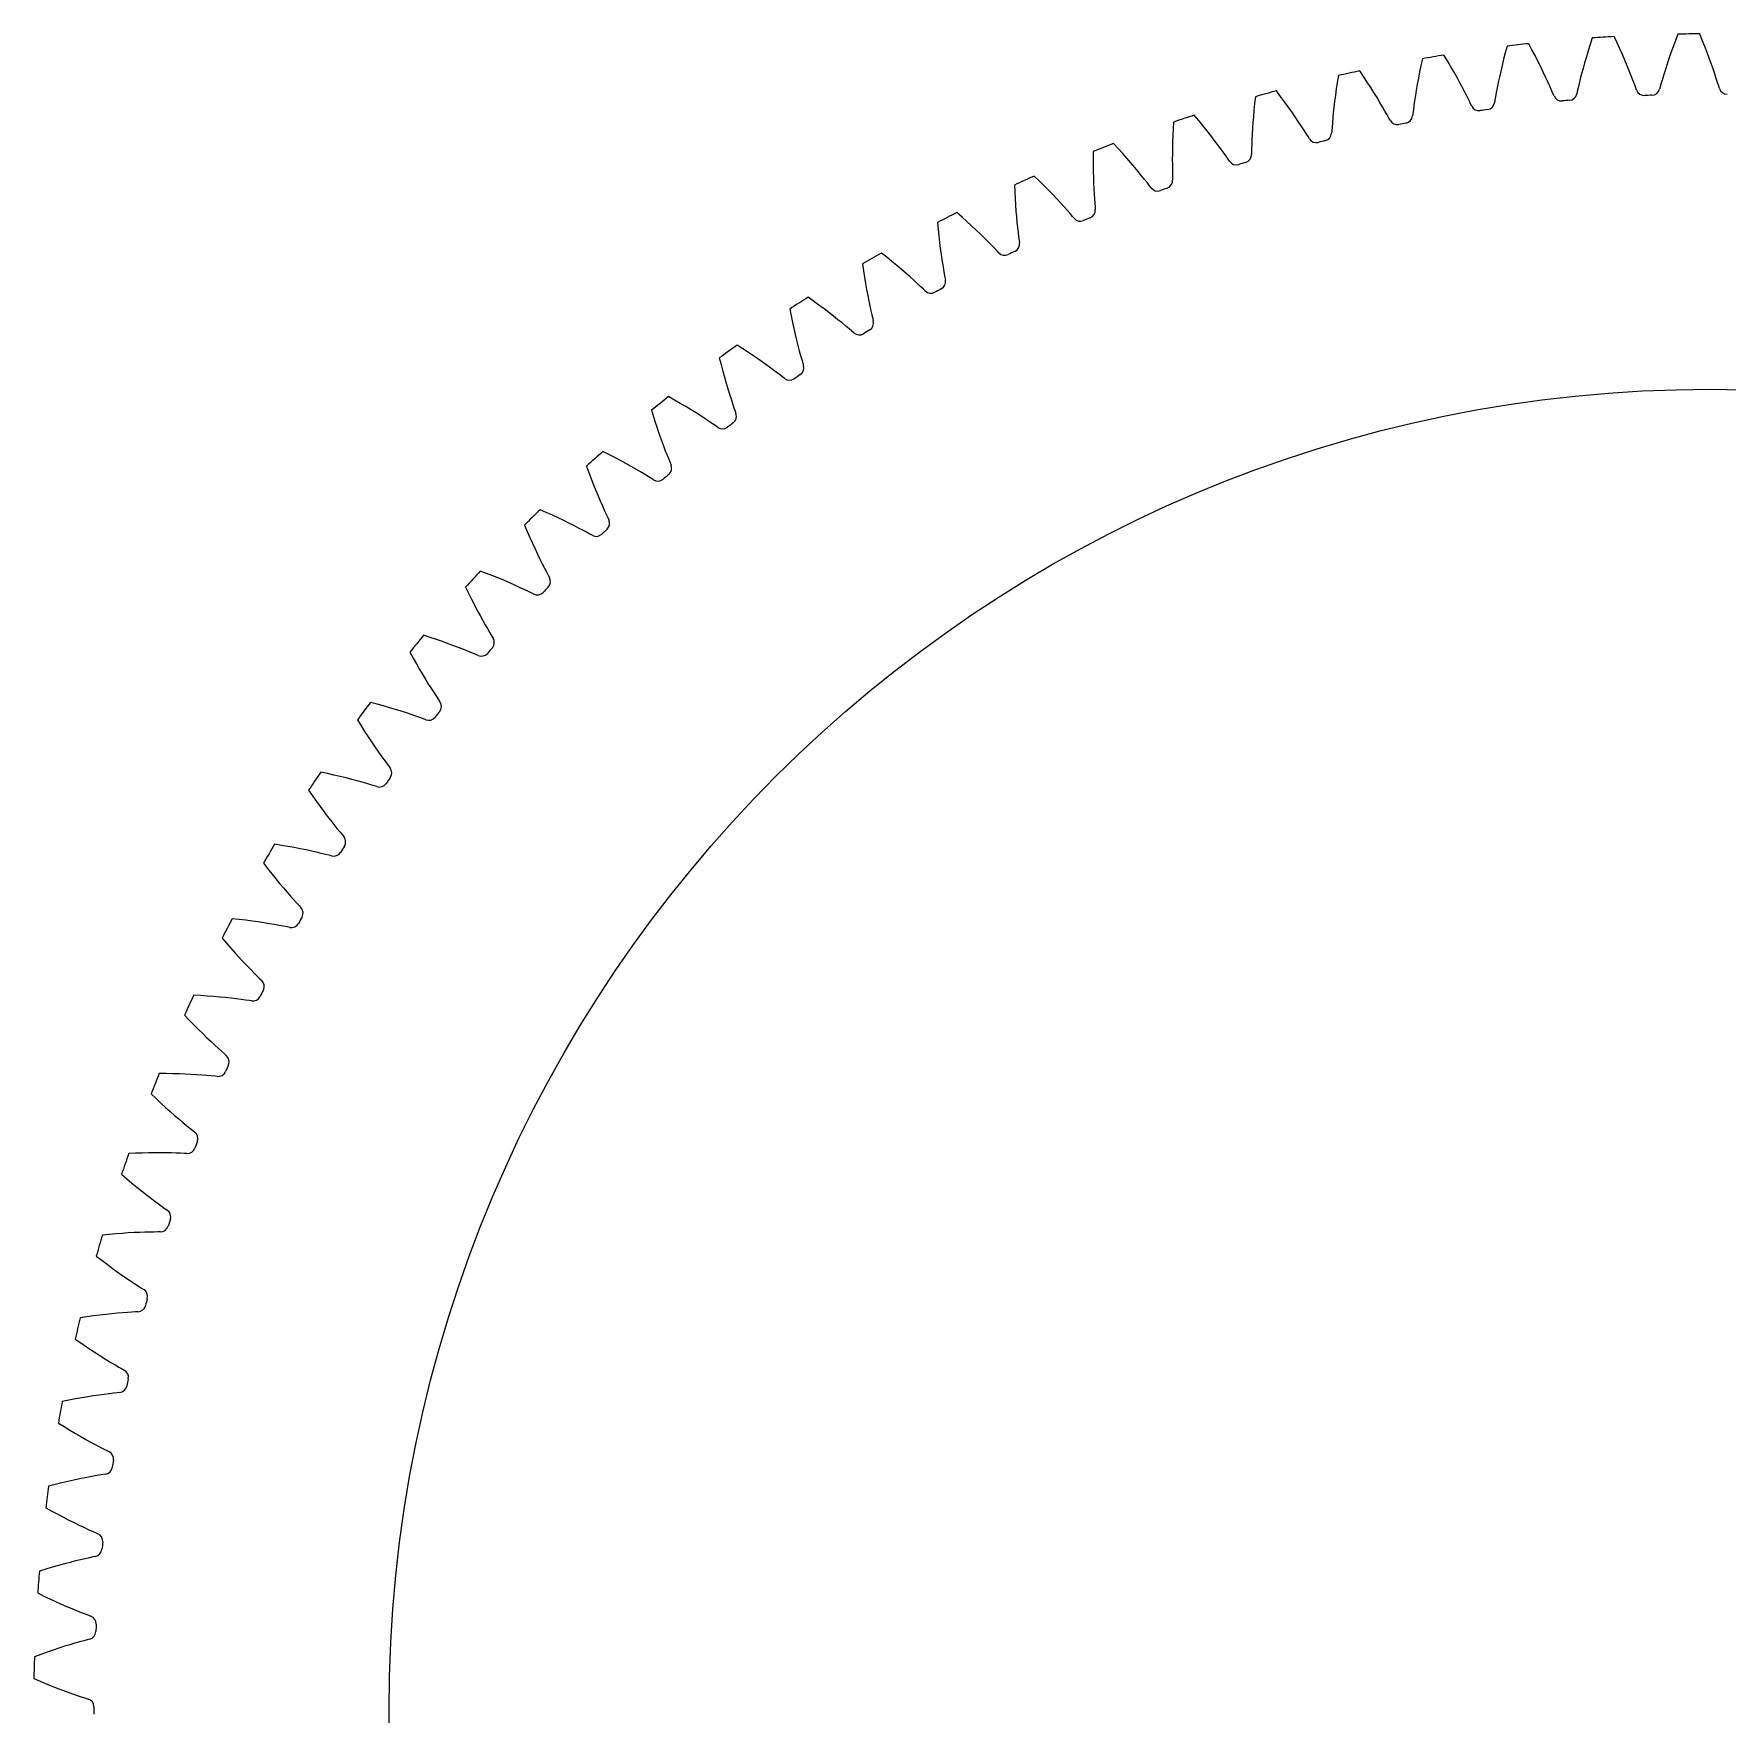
# Model space of a CAD drawing. Header units: millimetres. Extents: x -62 to 62, y -62 to 62.
# Drawn here: x -62.5 to 0.6, y -0.1 to 62.5 of the extents above; entities that cross this region are included whole.
import ezdxf

# ---------------------------------------------------------------- set-up
doc = ezdxf.new("R2010")
doc.units = ezdxf.units.MM

msp = doc.modelspace()

# ---------------------------------------------------------------- linework, layer by layer
at = {"layer": 'bore'}
msp.add_circle((0, 0), 49.25, dxfattribs=at)
at = {"layer": 'thin_ring_external'}
for p, q in [((-0.293713, 62.262134), (-0.3914, 62.498774)), ((-7.571642, 62.039667), (-7.638395, 61.792512)), ((-6.642171, 61.907521), (-6.763482, 62.132965)), ((-6.527265, 61.688308), (-6.642171, 61.907521)), ((-4.547358, 61.865775), (-4.616297, 61.637452)), ((-4.473269, 62.101928), (-4.547358, 61.865775)), ((-4.393983, 62.345352), (-4.473269, 62.101928)), ((-3.472471, 62.16592), (-3.582114, 62.397263)), ((-3.368909, 61.941125), (-3.472471, 62.16592)), ((-3.271453, 61.723442), (-3.368909, 61.941125)), ((-1.382523, 62.017265), (-1.46303, 61.792761)), ((-1.296472, 62.249328), (-1.382523, 62.017265)), ((-1.204861, 62.488385), (-1.296472, 62.249328)), ((-0.201764, 62.032345), (-0.293713, 62.262134)), ((-0.115549, 61.80997), (-0.201764, 62.032345)), ((-10.783593, 61.321886), (-10.833212, 61.079408)), ((-10.729548, 61.572127), (-10.783593, 61.321886)), ((-9.794541, 61.487613), (-9.927206, 61.706568)), ((-9.668592, 61.274553), (-9.794541, 61.487613)), ((-9.549443, 61.067945), (-9.668592, 61.274553)), ((-7.75752, 61.321339), (-7.810035, 61.09855)), ((-7.700329, 61.552884), (-7.75752, 61.321339)), ((-7.638395, 61.792512), (-7.700329, 61.552884)), ((-6.418821, 61.475885), (-6.527265, 61.688308)), ((-6.316924, 61.270922), (-6.418821, 61.475885)), ((-6.221704, 61.07424), (-6.316924, 61.270922)), ((-4.680119, 61.417635), (-4.738843, 61.207154)), ((-4.616297, 61.637452), (-4.680119, 61.417635)), ((-3.180154, 61.513544), (-3.271453, 61.723442)), ((-3.095101, 61.312256), (-3.180154, 61.513544)), ((-3.016441, 61.120629), (-3.095101, 61.312256)), ((-1.607388, 61.369281), (-1.671148, 61.172195)), ((-1.537993, 61.576489), (-1.607388, 61.369281)), ((-1.46303, 61.792761), (-1.537993, 61.576489)), ((-0.035087, 61.595683), (-0.115549, 61.80997)), ((0.039576, 61.390315), (-0.035087, 61.595683)), ((0.108349, 61.194922), (0.039576, 61.390315)), ((-13.900659, 60.691279), (-13.937831, 60.446583)), ((-13.859461, 60.943952), (-13.900659, 60.691279)), ((-12.921359, 60.907291), (-13.06503, 61.119187)), ((-12.784695, 60.70094), (-12.921359, 60.907291)), ((-12.655152, 60.500685), (-12.784695, 60.70094)), ((-10.919576, 60.620065), (-10.956527, 60.404693)), ((-10.878505, 60.845245), (-10.919576, 60.620065)), ((-10.833212, 61.079408), (-10.878505, 60.845245)), ((-9.437213, 60.868452), (-9.549443, 61.067945)), ((-9.332075, 60.676888), (-9.437213, 60.868452)), ((-9.234281, 60.494282), (-9.332075, 60.676888)), ((-7.901263, 60.682783), (-7.940029, 60.492278)), ((-7.857935, 60.885345), (-7.901263, 60.682783)), ((-7.810035, 61.09855), (-7.857935, 60.885345)), ((-6.133362, 60.886879), (-6.221704, 61.07424)), ((-6.052208, 60.710217), (-6.133362, 60.886879)), ((-5.978751, 60.546197), (-6.052208, 60.710217)), ((-4.884017, 60.644322), (-4.921451, 60.486792)), ((-4.8409, 60.818792), (-4.884017, 60.644322)), ((-4.792457, 61.007069), (-4.8409, 60.818792)), ((-4.738843, 61.207154), (-4.792457, 61.007069)), ((-2.944413, 60.940054), (-3.016441, 61.120629)), ((-2.879427, 60.772497), (-2.944413, 60.940054)), ((-2.822235, 60.621017), (-2.879427, 60.772497)), ((-2.774459, 60.491309), (-2.822235, 60.621017)), ((-1.826539, 60.659183), (-1.864246, 60.526198)), ((-1.781111, 60.814596), (-1.826539, 60.659183)), ((-1.729142, 60.986636), (-1.781111, 60.814596)), ((-1.671148, 61.172195), (-1.729142, 60.986636)), ((0.171063, 61.010904), (0.108349, 61.194922)), ((0.227409, 60.840248), (0.171063, 61.010904)), ((0.276791, 60.686045), (0.227409, 60.840248)), ((0.317882, 60.554067), (0.276791, 60.686045)), ((-16.953217, 60.156782), (-16.981459, 59.902335)), ((-16.014466, 60.168069), (-16.16877, 60.372352)), ((-15.867444, 59.968965), (-16.014466, 60.168069)), ((-15.727845, 59.775586), (-15.867444, 59.968965)), ((-14.000628, 59.98343), (-14.026534, 59.766452)), ((-13.971109, 60.210413), (-14.000628, 59.98343)), ((-13.937831, 60.446583), (-13.971109, 60.210413)), ((-12.532882, 60.307183), (-12.655152, 60.500685)), ((-12.4181, 60.121237), (-12.532882, 60.307183)), ((-12.31111, 59.943863), (-12.4181, 60.121237)), ((-11.018444, 60.007946), (-11.043542, 59.82999)), ((-10.989455, 60.200183), (-11.018444, 60.007946)), ((-10.956527, 60.404693), (-10.989455, 60.200183)), ((-9.144213, 60.321995), (-9.234281, 60.494282)), ((-9.062477, 60.16194), (-9.144213, 60.321995)), ((-8.990134, 60.017082), (-9.062477, 60.16194)), ((-8.929378, 59.892923), (-8.990134, 60.017082)), ((-8.02747, 60.020462), (-8.044723, 59.927229)), ((-8.003522, 60.156598), (-8.02747, 60.020462)), ((-7.974181, 60.315835), (-8.003522, 60.156598)), ((-7.940029, 60.492278), (-7.974181, 60.315835)), ((-5.913899, 60.397835), (-5.978751, 60.546197)), ((-5.859562, 60.270736), (-5.913899, 60.397835)), ((-5.82152, 60.183887), (-5.859562, 60.270736)), ((-4.952318, 60.352056), (-4.974309, 60.259826)), ((-4.921451, 60.486792), (-4.952318, 60.352056)), ((-2.740901, 60.402631), (-2.774459, 60.491309)), ((-1.864246, 60.526198), (-1.890918, 60.435211)), ((0.346869, 60.463791), (0.317882, 60.554067)), ((-19.065793, 59.271875), (-19.230327, 59.468013)), ((-17.027264, 59.418499), (-17.045155, 59.190304)), ((-17.006088, 59.65606), (-17.027264, 59.418499)), ((-16.981459, 59.902335), (-17.006088, 59.65606)), ((-15.595854, 59.588579), (-15.727845, 59.775586)), ((-15.471727, 59.408737), (-15.595854, 59.588579)), ((-15.35582, 59.237057), (-15.471727, 59.408737)), ((-14.068112, 59.367061), (-14.084091, 59.188055)), ((-14.048977, 59.560527), (-14.068112, 59.367061)), ((-14.026534, 59.766452), (-14.048977, 59.560527)), ((-12.212361, 59.7764), (-12.31111, 59.943863)), ((-12.12256, 59.620726), (-12.212361, 59.7764)), ((-12.042915, 59.479752), (-12.12256, 59.620726)), ((-11.975899, 59.358857), (-12.042915, 59.479752)), ((-11.929197, 59.276341), (-11.975899, 59.358857)), ((-11.081679, 59.532281), (-11.094149, 59.438289)), ((-11.064714, 59.669463), (-11.081679, 59.532281)), ((-11.043542, 59.82999), (-11.064714, 59.669463)), ((-8.886951, 59.80813), (-8.929378, 59.892923)), ((-20.029979, 58.709901), (-20.038996, 58.471569)), ((-20.017956, 58.957112), (-20.029979, 58.709901)), ((-20.002743, 59.21267), (-20.017956, 58.957112)), ((-18.908797, 59.080538), (-19.065793, 59.271875)), ((-18.759506, 58.894539), (-18.908797, 59.080538)), ((-18.618139, 58.714516), (-18.759506, 58.894539)), ((-18.484991, 58.541246), (-18.618139, 58.714516)), ((-17.071847, 58.765485), (-17.081078, 58.571294)), ((-17.059948, 58.972286), (-17.071847, 58.765485)), ((-17.045155, 59.190304), (-17.059948, 58.972286)), ((-15.248649, 59.074854), (-15.35582, 59.237057)), ((-15.151016, 58.923969), (-15.248649, 59.074854)), ((-15.064277, 58.787246), (-15.151016, 58.923969)), ((-14.991175, 58.66993), (-15.064277, 58.787246)), ((-14.106977, 58.888787), (-14.114632, 58.794281)), ((-14.097039, 59.026657), (-14.106977, 58.888787)), ((-14.084091, 59.188055), (-14.097039, 59.026657)), ((-23.000085, 58.114078), (-23.002229, 57.858077)), ((-22.06738, 58.221047), (-22.241714, 58.408528)), ((-21.900819, 58.037976), (-22.06738, 58.221047)), ((-20.045212, 58.242758), (-20.048854, 58.024269)), ((-20.038996, 58.471569), (-20.045212, 58.242758)), ((-18.360468, 58.375709), (-18.484991, 58.541246)), ((-18.245156, 58.219189), (-18.360468, 58.375709)), ((-18.139945, 58.073487), (-18.245156, 58.219189)), ((-18.046338, 57.94137), (-18.139945, 58.073487)), ((-17.095472, 58.09166), (-17.098291, 57.996886)), ((-17.092586, 58.229856), (-17.095472, 58.09166)), ((-17.087896, 58.391706), (-17.092586, 58.229856)), ((-17.081078, 58.571294), (-17.087896, 58.391706)), ((-14.940321, 58.589906), (-14.991175, 58.66993)), ((-23.002229, 57.858077), (-23.001613, 57.610575)), ((-23.001613, 57.610575), (-22.99845, 57.372093)), ((-21.742225, 57.859843), (-21.900819, 58.037976)), ((-21.59185, 57.687273), (-21.742225, 57.859843)), ((-21.450029, 57.521028), (-21.59185, 57.687273)), ((-21.317217, 57.362064), (-21.450029, 57.521028)), ((-20.048854, 58.024269), (-20.050178, 57.81713)), ((-20.050178, 57.81713), (-20.049482, 57.622721)), ((-20.049482, 57.622721), (-20.047121, 57.443019)), ((-20.047121, 57.443019), (-20.043541, 57.281141)), ((-17.967342, 57.827941), (-18.046338, 57.94137)), ((-17.912468, 57.750618), (-17.967342, 57.827941)), ((-25.937422, 56.863874), (-25.926492, 56.608097)), ((-25.011396, 57.018328), (-25.195075, 57.196663)), ((-24.835704, 56.844), (-25.011396, 57.018328)), ((-24.668221, 56.674197), (-24.835704, 56.844)), ((-22.99845, 57.372093), (-22.992974, 57.143264)), ((-22.992974, 57.143264), (-22.985455, 56.924874)), ((-22.985455, 56.924874), (-22.976201, 56.717937)), ((-21.194062, 57.211637), (-21.317217, 57.362064)), ((-21.08155, 57.071497), (-21.194062, 57.211637)), ((-20.981318, 56.944332), (-21.08155, 57.071497)), ((-20.896633, 56.835084), (-20.981318, 56.944332)), ((-20.837883, 56.760664), (-20.896633, 56.835084)), ((-20.043541, 57.281141), (-20.039366, 57.142978)), ((-20.039366, 57.142978), (-20.037342, 57.048183)), ((-25.926492, 56.608097), (-25.913239, 56.360949)), ((-25.913239, 56.360949), (-25.897903, 56.12294)), ((-24.509232, 56.50953), (-24.668221, 56.674197)), ((-24.359107, 56.350744), (-24.509232, 56.50953)), ((-24.218351, 56.198769), (-24.359107, 56.350744)), ((-24.087676, 56.054827), (-24.218351, 56.198769)), ((-22.976201, 56.717937), (-22.965579, 56.523817)), ((-22.965579, 56.523817), (-22.954045, 56.34447)), ((-22.954045, 56.34447), (-22.942204, 56.182986)), ((-22.942204, 56.182986), (-22.93098, 56.045216)), ((-27.89016, 55.666854), (-28.082705, 55.835577)), ((-27.705796, 55.501725), (-27.89016, 55.666854)), ((-25.897903, 56.12294), (-25.88075, 55.894689)), ((-25.88075, 55.894689), (-25.86209, 55.676967)), ((-25.86209, 55.676967), (-25.842281, 55.470773)), ((-23.968154, 55.920614), (-24.087676, 56.054827)), ((-23.861561, 55.798733), (-23.968154, 55.920614)), ((-23.771408, 55.693952), (-23.861561, 55.798733)), ((-23.708934, 55.622628), (-23.771408, 55.693952)), ((-22.93098, 56.045216), (-22.924119, 55.950649)), ((-28.807091, 55.465318), (-28.783115, 55.210433)), ((-28.783115, 55.210433), (-28.75726, 54.964284)), ((-28.75726, 54.964284), (-28.729791, 54.727368)), ((-27.529861, 55.340695), (-27.705796, 55.501725)), ((-27.362671, 55.184361), (-27.529861, 55.340695)), ((-27.204634, 55.033447), (-27.362671, 55.184361)), ((-27.056302, 54.888858), (-27.204634, 55.033447)), ((-25.842281, 55.470773), (-25.821762, 55.277449)), ((-25.821762, 55.277449), (-25.801085, 55.098924)), ((-25.801085, 55.098924), (-25.781014, 54.938256)), ((-25.781014, 54.938256), (-25.76277, 54.801239)), ((-30.696161, 54.170152), (-30.89707, 54.328823)), ((-28.729791, 54.727368), (-28.701006, 54.500291)), ((-28.701006, 54.500291), (-28.671253, 54.283806)), ((-26.918448, 54.751775), (-27.056302, 54.888858)), ((-26.792229, 54.62384), (-26.918448, 54.751775)), ((-26.679551, 54.507561), (-26.792229, 54.62384)), ((-26.584166, 54.40752), (-26.679551, 54.507561)), ((-26.518132, 54.339479), (-26.584166, 54.40752)), ((-25.76277, 54.801239), (-25.751089, 54.707145)), ((-31.601606, 53.922059), (-31.564647, 53.668731)), ((-31.564647, 53.668731), (-31.526257, 53.424224)), ((-30.503606, 54.014651), (-30.696161, 54.170152)), ((-30.319679, 53.862815), (-30.503606, 54.014651)), ((-30.144724, 53.715222), (-30.319679, 53.862815)), ((-29.979188, 53.572574), (-30.144724, 53.715222)), ((-28.671253, 54.283806), (-28.640942, 54.078892)), ((-28.640942, 54.078892), (-28.610578, 53.886868)), ((-28.610578, 53.886868), (-28.580813, 53.709632)), ((-28.580813, 53.709632), (-28.552564, 53.550198)), ((-31.526257, 53.424224), (-31.486726, 53.18902)), ((-31.486726, 53.18902), (-31.446385, 52.963708)), ((-29.823666, 53.435748), (-29.979188, 53.572574)), ((-29.678992, 53.305883), (-29.823666, 53.435748)), ((-29.546406, 53.184559), (-29.678992, 53.305883)), ((-29.427938, 53.074185), (-29.546406, 53.184559)), ((-29.327569, 52.979145), (-29.427938, 53.074185)), ((-28.552564, 53.550198), (-28.527348, 53.414291)), ((-28.527348, 53.414291), (-28.510878, 53.320917)), ((-33.42208, 52.532125), (-33.630829, 52.680332)), ((-33.221836, 52.38666), (-33.42208, 52.532125)), ((-31.446385, 52.963708), (-31.405616, 52.749025)), ((-31.405616, 52.749025), (-31.364882, 52.545926)), ((-31.364882, 52.545926), (-31.324753, 52.355703)), ((-29.258146, 52.914565), (-29.327569, 52.979145)), ((-34.313676, 52.238124), (-34.26383, 51.987014)), ((-34.26383, 51.987014), (-34.213006, 51.744785)), ((-33.030396, 52.244413), (-33.221836, 52.38666)), ((-32.848133, 52.105946), (-33.030396, 52.244413)), ((-32.675529, 51.971937), (-32.848133, 52.105946)), ((-32.513224, 51.84323), (-32.675529, 51.971937)), ((-32.362108, 51.720921), (-32.513224, 51.84323)), ((-31.324753, 52.355703), (-31.285977, 52.180218)), ((-31.285977, 52.180218), (-31.249624, 52.022434)), ((-31.249624, 52.022434), (-31.217501, 51.887992)), ((-31.217501, 51.887992), (-31.196285, 51.795581)), ((-34.213006, 51.744785), (-34.161517, 51.511907)), ((-34.161517, 51.511907), (-34.109723, 51.288948)), ((-34.109723, 51.288948), (-34.058046, 51.076628)), ((-32.2235, 51.606526), (-32.362108, 51.720921)), ((-32.09955, 51.502345), (-32.2235, 51.606526)), ((-31.994459, 51.412554), (-32.09955, 51.502345)), ((-31.92183, 51.351603), (-31.994459, 51.412554)), ((-36.060804, 50.757049), (-36.276848, 50.894403)), ((-35.853394, 50.621998), (-36.060804, 50.757049)), ((-35.65494, 50.489711), (-35.853394, 50.621998)), ((-34.058046, 51.076628), (-34.006994, 50.875873)), ((-34.006994, 50.875873), (-33.957204, 50.687947)), ((-33.957204, 50.687947), (-33.909519, 50.514671)), ((-33.909519, 50.514671), (-33.865157, 50.35895)), ((-36.936225, 50.417906), (-36.873622, 50.169668)), ((-36.873622, 50.169668), (-36.810496, 49.930351)), ((-36.810496, 49.930351), (-36.747184, 49.700405)), ((-35.465845, 50.360731), (-35.65494, 50.489711)), ((-35.286623, 50.23571), (-35.465845, 50.360731)), ((-35.117958, 50.115459), (-35.286623, 50.23571)), ((-34.960794, 50.001026), (-35.117958, 50.115459)), ((-34.816526, 49.893857), (-34.960794, 50.001026)), ((-34.687418, 49.796141), (-34.816526, 49.893857)), ((-33.865157, 50.35895), (-33.826211, 50.226323)), ((-33.826211, 50.226323), (-33.800304, 50.135115)), ((-36.747184, 49.700405), (-36.684073, 49.480382)), ((-36.684073, 49.480382), (-36.621622, 49.270977)), ((-36.621622, 49.270977), (-36.560387, 49.073091)), ((-34.57788, 49.711833), (-34.687418, 49.796141)), ((-34.502233, 49.65467), (-34.57788, 49.711833)), ((-38.60545, 48.849553), (-38.828226, 48.975697)), ((-38.391415, 48.725269), (-38.60545, 48.849553)), ((-38.186465, 48.603288), (-38.391415, 48.725269)), ((-37.991031, 48.484132), (-38.186465, 48.603288)), ((-36.560387, 49.073091), (-36.501066, 48.887953)), ((-36.501066, 48.887953), (-36.444595, 48.717338)), ((-36.444595, 48.717338), (-36.39234, 48.564084)), ((-39.462412, 48.466153), (-39.387216, 48.221436)), ((-39.387216, 48.221436), (-39.311952, 47.985654)), ((-39.311952, 47.985654), (-39.236981, 47.759241)), ((-37.805659, 48.368425), (-37.991031, 48.484132)), ((-37.631074, 48.256942), (-37.805659, 48.368425)), ((-37.468272, 48.150683), (-37.631074, 48.256942)), ((-37.318719, 48.051021), (-37.468272, 48.150683)), ((-37.184791, 47.960025), (-37.318719, 48.051021)), ((-36.39234, 48.564084), (-36.346673, 48.433619)), ((-36.346673, 48.433619), (-36.316142, 48.343853)), ((-39.236981, 47.759241), (-39.162718, 47.542727)), ((-39.162718, 47.542727), (-39.089657, 47.336784)), ((-37.07109, 47.88142), (-37.184791, 47.960025)), ((-36.992624, 47.828194), (-37.07109, 47.88142)), ((-41.049379, 46.814615), (-41.278305, 46.929219)), ((-40.829276, 46.701421), (-41.049379, 46.814615)), ((-39.089657, 47.336784), (-39.018397, 47.142283)), ((-39.018397, 47.142283), (-38.9497, 46.960415)), ((-38.9497, 46.960415), (-38.884591, 46.792906)), ((-38.884591, 46.792906), (-38.824579, 46.642521)), ((-41.885646, 46.387958), (-41.798053, 46.147399)), ((-41.798053, 46.147399), (-41.710848, 45.915768)), ((-40.618366, 46.590064), (-40.829276, 46.701421)), ((-40.417102, 46.481042), (-40.618366, 46.590064)), ((-40.226064, 46.374952), (-40.417102, 46.481042)), ((-40.046014, 46.272529), (-40.226064, 46.374952)), ((-39.877999, 46.174721), (-40.046014, 46.272529)), ((-39.723553, 46.082825), (-39.877999, 46.174721)), ((-39.585153, 45.998786), (-39.723553, 46.082825)), ((-38.824579, 46.642521), (-38.77231, 46.514557)), ((-38.77231, 46.514557), (-38.737236, 46.426468)), ((-41.710848, 45.915768), (-41.624414, 45.693478)), ((-41.624414, 45.693478), (-41.539193, 45.481039)), ((-41.539193, 45.481039), (-41.455711, 45.279095)), ((-39.467587, 45.926089), (-39.585153, 45.998786)), ((-39.386505, 45.876939), (-39.467587, 45.926089)), ((-41.455711, 45.279095), (-41.374613, 45.088486)), ((-41.374613, 45.088486), (-41.296719, 44.910363)), ((-41.296719, 44.910363), (-41.223142, 44.746397)), ((-44.199606, 44.188741), (-44.099843, 43.952969)), ((-43.386214, 44.657542), (-43.620693, 44.760307)), ((-43.160619, 44.555735), (-43.386214, 44.657542)), ((-42.944298, 44.455292), (-43.160619, 44.555735)), ((-42.73773, 44.356689), (-42.944298, 44.455292)), ((-42.541524, 44.260491), (-42.73773, 44.356689)), ((-42.356479, 44.167395), (-42.541524, 44.260491)), ((-41.223142, 44.746397), (-41.155529, 44.599272)), ((-41.155529, 44.599272), (-41.096795, 44.474145)), ((-41.096795, 44.474145), (-41.057268, 44.387961)), ((-44.099843, 43.952969), (-44.000925, 43.726092)), ((-44.000925, 43.726092), (-43.903253, 43.508506)), ((-42.183689, 44.078295), (-42.356479, 44.167395)), ((-42.024752, 43.994405), (-42.183689, 44.078295)), ((-41.882242, 43.917542), (-42.024752, 43.994405)), ((-41.761117, 43.850943), (-41.882242, 43.917542)), ((-41.677631, 43.805997), (-41.761117, 43.850943)), ((-43.903253, 43.508506), (-43.807296, 43.300696)), ((-43.807296, 43.300696), (-43.713612, 43.103278)), ((-43.713612, 43.103278), (-43.622887, 42.917059)), ((-45.60986, 42.383963), (-45.84928, 42.474622)), ((-45.379361, 42.293807), (-45.60986, 42.383963)), ((-45.158193, 42.204542), (-45.379361, 42.293807)), ((-43.622887, 42.917059), (-43.536, 42.743145)), ((-43.536, 42.743145), (-43.454146, 42.58315)), ((-43.454146, 42.58315), (-43.37911, 42.439669)), ((-43.37911, 42.439669), (-43.314063, 42.317704)), ((-43.314063, 42.317704), (-43.270187, 42.233651)), ((-46.398253, 41.874241), (-46.286582, 41.64387)), ((-44.94686, 42.116614), (-45.158193, 42.204542)), ((-44.745998, 42.030561), (-44.94686, 42.116614)), ((-44.556441, 41.947035), (-44.745998, 42.030561)), ((-44.379327, 41.866873), (-44.556441, 41.947035)), ((-44.216314, 41.791208), (-44.379327, 41.866873)), ((-44.070065, 41.721722), (-44.216314, 41.791208)), ((-43.945697, 41.661394), (-44.070065, 41.721722)), ((-43.860025, 41.62077), (-43.945697, 41.661394)), ((-46.286582, 41.64387), (-46.176209, 41.422341)), ((-46.176209, 41.422341), (-46.067554, 41.210025)), ((-46.067554, 41.210025), (-45.961111, 41.007386)), ((-45.961111, 41.007386), (-45.857469, 40.815009)), ((-45.857469, 40.815009), (-45.757354, 40.633665)), ((-45.757354, 40.633665), (-45.6617, 40.464415)), ((-45.6617, 40.464415), (-45.571784, 40.308808)), ((-47.714515, 39.999809), (-47.958252, 40.078124)), ((-47.479713, 39.92154), (-47.714515, 39.999809)), ((-47.254276, 39.843684), (-47.479713, 39.92154)), ((-47.038729, 39.766662), (-47.254276, 39.843684)), ((-46.833735, 39.690977), (-47.038729, 39.766662)), ((-45.571784, 40.308808), (-45.489519, 40.169346)), ((-45.489519, 40.169346), (-45.418329, 40.050861)), ((-45.418329, 40.050861), (-45.370219, 39.969158)), ((-48.475853, 39.450497), (-48.352565, 39.226128)), ((-48.352565, 39.226128), (-48.231024, 39.010523)), ((-46.64016, 39.617239), (-46.833735, 39.690977)), ((-46.459184, 39.546225), (-46.64016, 39.617239)), ((-46.29252, 39.478982), (-46.459184, 39.546225)), ((-46.142914, 39.417055), (-46.29252, 39.478982)), ((-46.015628, 39.363156), (-46.142914, 39.417055)), ((-45.927994, 39.326959), (-46.015628, 39.363156)), ((-48.231024, 39.010523), (-48.11167, 38.804033)), ((-48.11167, 38.804033), (-47.995019, 38.607092)), ((-47.995019, 38.607092), (-47.881689, 38.420258)), ((-47.881689, 38.420258), (-47.772445, 38.244263)), ((-47.772445, 38.244263), (-47.668274, 38.080118)), ((-47.668274, 38.080118), (-47.57053, 37.929305)), ((-47.57053, 37.929305), (-47.481251, 37.794225)), ((-49.694688, 37.5113), (-49.942106, 37.577068)), ((-49.456196, 37.445123), (-49.694688, 37.5113)), ((-49.227078, 37.378879), (-49.456196, 37.445123)), ((-49.007879, 37.312964), (-49.227078, 37.378879)), ((-48.799288, 37.247844), (-49.007879, 37.312964)), ((-48.602201, 37.184086), (-48.799288, 37.247844)), ((-47.481251, 37.794225), (-47.404104, 37.67953)), ((-47.404104, 37.67953), (-47.351885, 37.60039)), ((-50.426985, 36.92383), (-50.292401, 36.706049)), ((-50.292401, 36.706049), (-50.16001, 36.496931)), ((-48.417835, 37.122406), (-48.602201, 37.184086)), ((-48.247954, 37.063761), (-48.417835, 37.122406)), ((-48.095381, 37.009553), (-48.247954, 37.063761)), ((-47.96551, 36.962224), (-48.095381, 37.009553)), ((-47.876141, 36.930549), (-47.96551, 36.962224)), ((-50.16001, 36.496931), (-50.030268, 36.296804)), ((-50.030268, 36.296804), (-49.903713, 36.106077)), ((-49.903713, 36.106077), (-49.780991, 35.925274)), ((-49.780991, 35.925274), (-49.662903, 35.755087)), ((-49.662903, 35.755087), (-49.550487, 35.596474)), ((-49.550487, 35.596474), (-49.445169, 35.450849)), ((-49.445169, 35.450849), (-49.34911, 35.320504)), ((-51.545213, 34.924928), (-51.795667, 34.977977)), ((-51.303654, 34.871015), (-51.545213, 34.924928)), ((-51.071451, 34.816556), (-51.303654, 34.871015)), ((-50.849173, 34.76192), (-51.071451, 34.816556)), ((-50.637529, 34.707536), (-50.849173, 34.76192)), ((-49.34911, 35.320504), (-49.266207, 35.209898)), ((-49.266207, 35.209898), (-49.210015, 35.133527)), ((-52.246558, 34.300833), (-52.10103, 34.090208)), ((-52.10103, 34.090208), (-51.958134, 33.888123)), ((-50.437443, 34.653924), (-50.637529, 34.707536)), ((-50.250168, 34.601738), (-50.437443, 34.653924)), ((-50.077515, 34.551844), (-50.250168, 34.601738)), ((-49.922373, 34.505497), (-50.077515, 34.551844)), ((-49.790254, 34.464861), (-49.922373, 34.505497)), ((-49.699385, 34.437791), (-49.790254, 34.464861)), ((-51.958134, 33.888123), (-51.818343, 33.694882)), ((-51.818343, 33.694882), (-51.682215, 33.510866)), ((-51.682215, 33.510866), (-51.550421, 33.336564)), ((-51.550421, 33.336564), (-51.423797, 33.172629)), ((-51.423797, 33.172629), (-51.303428, 33.019963)), ((-51.303428, 33.019963), (-51.190812, 32.879906)), ((-51.190812, 32.879906), (-51.088223, 32.754636)), ((-53.261263, 32.247442), (-53.514099, 32.287633)), ((-53.017266, 32.205933), (-53.261263, 32.247442)), ((-52.782586, 32.163402), (-53.017266, 32.205933)), ((-51.088223, 32.754636), (-50.999781, 32.648407)), ((-50.999781, 32.648407), (-50.939762, 32.575005)), ((-53.929827, 31.588349), (-53.773733, 31.38543)), ((-52.557807, 32.120186), (-52.782586, 32.163402)), ((-52.343663, 32.076679), (-52.557807, 32.120186)), ((-52.141101, 32.033354), (-52.343663, 32.076679)), ((-51.951405, 31.990799), (-52.141101, 32.033354)), ((-51.77643, 31.949785), (-51.951405, 31.990799)), ((-51.619123, 31.911421), (-51.77643, 31.949785)), ((-51.485102, 31.877584), (-51.619123, 31.911421)), ((-51.392969, 31.855189), (-51.485102, 31.877584)), ((-53.773733, 31.38543), (-53.620705, 31.190905)), ((-53.620705, 31.190905), (-53.471229, 31.005054)), ((-53.471229, 31.005054), (-53.325883, 30.828228)), ((-53.325883, 30.828228), (-53.185361, 30.660884)), ((-53.185361, 30.660884), (-53.050531, 30.503627)), ((-53.050531, 30.503627), (-52.922525, 30.357307)), ((-52.922525, 30.357307), (-52.802904, 30.223182)), ((-52.802904, 30.223182), (-52.694052, 30.103314)), ((-52.694052, 30.103314), (-52.600301, 30.00174)), ((-52.600301, 30.00174), (-52.536613, 29.931498)), ((-54.83836, 29.485825), (-55.092918, 29.513054)), ((-54.592562, 29.456829), (-54.83836, 29.485825)), ((-54.356016, 29.426336), (-54.592562, 29.456829)), ((-54.129324, 29.394654), (-54.356016, 29.426336)), ((-53.913238, 29.362139), (-54.129324, 29.394654)), ((-53.708728, 29.329213), (-53.913238, 29.362139)), ((-53.517107, 29.296399), (-53.708728, 29.329213)), ((-53.340265, 29.264373), (-53.517107, 29.296399)), ((-53.181205, 29.234091), (-53.340265, 29.264373)), ((-53.045631, 29.207141), (-53.181205, 29.234091)), ((-52.952475, 29.18948), (-53.045631, 29.207141)), ((-55.472398, 28.793455), (-55.306147, 28.598771)), ((-55.306147, 28.598771), (-55.143386, 28.412313)), ((-55.143386, 28.412313), (-54.984616, 28.234337)), ((-54.984616, 28.234337), (-54.83043, 28.065163)), ((-54.83043, 28.065163), (-54.681546, 27.905212)), ((-54.681546, 27.905212), (-54.538863, 27.755045)), ((-54.538863, 27.755045), (-54.403552, 27.615452)), ((-54.403552, 27.615452), (-54.27724, 27.48761)), ((-54.27724, 27.48761), (-54.162409, 27.373457)), ((-54.162409, 27.373457), (-54.063594, 27.276801)), ((-54.063594, 27.276801), (-53.996402, 27.209904)), ((-56.27239, 26.647283), (-56.528007, 26.661479)), ((-56.025432, 26.630875), (-56.27239, 26.647283)), ((-55.787638, 26.612501), (-56.025432, 26.630875)), ((-55.559624, 26.592435), (-55.787638, 26.612501)), ((-55.342159, 26.570995), (-55.559624, 26.592435)), ((-55.136235, 26.548555), (-55.342159, 26.570995)), ((-54.943188, 26.525569), (-55.136235, 26.548555)), ((-54.764942, 26.502614), (-54.943188, 26.525569)), ((-56.870248, 25.923442), (-56.694274, 25.737501)), ((-54.604544, 26.480493), (-54.764942, 26.502614)), ((-54.46777, 26.460501), (-54.604544, 26.480493)), ((-54.373834, 26.447619), (-54.46777, 26.460501)), ((-56.694274, 25.737501), (-56.522204, 25.559597)), ((-56.522204, 25.559597), (-56.354553, 25.389959)), ((-56.354553, 25.389959), (-56.191931, 25.22888)), ((-56.191931, 25.22888), (-56.035074, 25.076739)), ((-56.035074, 25.076739), (-55.88491, 24.934054)), ((-55.88491, 24.934054), (-55.742648, 24.801552)), ((-55.742648, 24.801552), (-55.609972, 24.680326)), ((-55.609972, 24.680326), (-55.489462, 24.572185)), ((-55.489462, 24.572185), (-55.385841, 24.480701)), ((-55.385841, 24.480701), (-55.315321, 24.417321)), ((-57.559612, 23.739222), (-57.81562, 23.740347)), ((-57.312138, 23.735445), (-57.559612, 23.739222)), ((-57.073716, 23.729236), (-57.312138, 23.735445)), ((-56.844975, 23.720839), (-57.073716, 23.729236)), ((-56.626699, 23.710531), (-56.844975, 23.720839)), ((-56.419898, 23.698635), (-56.626699, 23.710531)), ((-56.225929, 23.685536), (-56.419898, 23.698635)), ((-56.046744, 23.671712), (-56.225929, 23.685536)), ((-55.885425, 23.65781), (-56.046744, 23.671712)), ((-55.747809, 23.644828), (-55.885425, 23.65781)), ((-55.653337, 23.636759), (-55.747809, 23.644828)), ((-58.119731, 22.985798), (-57.934491, 22.809084)), ((-57.934491, 22.809084), (-57.753562, 22.640199)), ((-57.753562, 22.640199), (-57.577469, 22.479343)), ((-57.577469, 22.479343), (-57.406833, 22.326777)), ((-57.406833, 22.326777), (-57.242413, 22.182844)), ((-57.242413, 22.182844), (-57.085159, 22.048012)), ((-57.085159, 22.048012), (-56.936316, 21.922947)), ((-56.936316, 21.922947), (-56.797624, 21.808654)), ((-56.797624, 21.808654), (-56.67175, 21.706807)), ((-56.67175, 21.706807), (-56.563592, 21.620733)), ((-56.563592, 21.620733), (-56.489928, 21.561037)), ((-58.696668, 20.769227), (-58.952399, 20.757279)), ((-58.449324, 20.778092), (-58.696668, 20.769227)), ((-58.210896, 20.784065), (-58.449324, 20.778092)), ((-57.982025, 20.787358), (-58.210896, 20.784065)), ((-57.763507, 20.78821), (-57.982025, 20.787358)), ((-57.556367, 20.786888), (-57.763507, 20.78821)), ((-57.361983, 20.78371), (-57.556367, 20.786888)), ((-57.182326, 20.779054), (-57.361983, 20.78371)), ((-57.020507, 20.773407), (-57.182326, 20.779054)), ((-56.882408, 20.767468), (-57.020507, 20.773407)), ((-56.787648, 20.764234), (-56.882408, 20.767468)), ((-59.217585, 19.988186), (-59.023565, 19.821161)), ((-59.023565, 19.821161), (-58.834248, 19.661735)), ((-58.834248, 19.661735), (-58.650171, 19.51008)), ((-58.650171, 19.51008), (-58.471968, 19.366426)), ((-58.471968, 19.366426), (-58.300413, 19.231076)), ((-58.300413, 19.231076), (-58.136479, 19.10445)), ((-58.136479, 19.10445), (-57.981445, 18.987148)), ((-57.981445, 18.987148), (-57.837098, 18.880085)), ((-57.837098, 18.880085), (-57.706187, 18.784798)), ((-57.706187, 18.784798), (-57.593776, 18.70436)), ((-57.593776, 18.70436), (-57.51716, 18.648503)), ((-59.680591, 17.745048), (-59.935378, 17.720058)), ((-59.434022, 17.766531), (-59.680591, 17.745048)), ((-59.19621, 17.78467), (-59.434022, 17.766531)), ((-58.967805, 17.799646), (-59.19621, 17.78467)), ((-58.749616, 17.811654), (-58.967805, 17.799646)), ((-58.542679, 17.820911), (-58.749616, 17.811654)), ((-58.348386, 17.827662), (-58.542679, 17.820911)), ((-58.168726, 17.832185), (-58.348386, 17.827662)), ((-58.00683, 17.834808), (-58.168726, 17.832185)), ((-57.868607, 17.835929), (-58.00683, 17.834808)), ((-57.773805, 17.837537), (-57.868607, 17.835929)), ((-60.160948, 16.938428), (-59.958652, 16.781528)), ((-59.958652, 16.781528), (-59.761442, 16.631975)), ((-59.761442, 16.631975), (-59.569861, 16.489918)), ((-59.569861, 16.489918), (-59.384555, 16.35555)), ((-59.384555, 16.35555), (-59.206313, 16.229136)), ((-59.206313, 16.229136), (-59.036128, 16.111046)), ((-59.036128, 16.111046), (-58.875306, 16.001813)), ((-58.875306, 16.001813), (-58.725681, 15.902261)), ((-58.725681, 15.902261), (-58.590076, 15.813782)), ((-58.590076, 15.813782), (-58.473704, 15.739189)), ((-58.473704, 15.739189), (-58.394336, 15.687317)), ((-60.508813, 14.674574), (-60.761993, 14.636607)), ((-60.263663, 14.708619), (-60.508813, 14.674574)), ((-60.027087, 14.738878), (-60.263663, 14.708619)), ((-59.799746, 14.765496), (-60.027087, 14.738878)), ((-59.582454, 14.788629), (-59.799746, 14.765496)), ((-59.37626, 14.80844), (-59.582454, 14.788629)), ((-59.182565, 14.825103), (-59.37626, 14.80844)), ((-59.00337, 14.838795), (-59.182565, 14.825103)), ((-58.841819, 14.849681), (-59.00337, 14.838795)), ((-58.703834, 14.857857), (-58.841819, 14.849681)), ((-58.609238, 14.864304), (-58.703834, 14.857857)), ((-60.947358, 13.844479), (-60.737314, 13.698113)), ((-60.737314, 13.698113), (-60.532725, 13.558825)), ((-60.532725, 13.558825), (-60.334141, 13.426735)), ((-60.334141, 13.426735), (-60.142216, 13.302004)), ((-60.142216, 13.302004), (-59.957751, 13.184857)), ((-59.957751, 13.184857), (-59.781758, 13.07561)), ((-59.781758, 13.07561), (-59.615569, 12.974731)), ((-59.615569, 12.974731), (-59.461055, 12.882949)), ((-59.461055, 12.882949), (-59.321109, 12.80151)), ((-59.321109, 12.80151), (-59.20108, 12.732956)), ((-59.20108, 12.732956), (-59.119167, 12.685204)), ((-61.179176, 11.565816), (-61.430086, 11.514971)), ((-60.936083, 11.612334), (-61.179176, 11.565816)), ((-60.701361, 11.654633), (-60.936083, 11.612334)), ((-60.475675, 11.692825), (-60.701361, 11.654633)), ((-60.259848, 11.727023), (-60.475675, 11.692825)), ((-60.054935, 11.757337), (-60.259848, 11.727023)), ((-59.862344, 11.783868), (-60.054935, 11.757337)), ((-59.684081, 11.806691), (-59.862344, 11.783868)), ((-59.523297, 11.825812), (-59.684081, 11.806691)), ((-59.385909, 11.841024), (-59.523297, 11.825812)), ((-59.291766, 11.852292), (-59.385909, 11.841024)), ((-61.574763, 10.714411), (-61.35752, 10.578961)), ((-61.35752, 10.578961), (-61.146085, 10.450302)), ((-61.146085, 10.450302), (-60.941015, 10.328524)), ((-60.941015, 10.328524), (-60.742972, 10.213755)), ((-60.742972, 10.213755), (-60.552766, 10.10618)), ((-60.552766, 10.10618), (-60.371424, 10.006062)), ((-60.371424, 10.006062), (-60.200301, 9.9138)), ((-60.200301, 9.9138), (-60.041303, 9.830027)), ((-60.041303, 9.830027), (-59.897381, 9.75584)), ((-59.897381, 9.75584), (-59.774008, 9.693504)), ((-59.774008, 9.693504), (-59.689764, 9.649997)), ((-61.689928, 8.426884), (-61.937915, 8.363293)), ((-61.449528, 8.485754), (-61.689928, 8.426884)), ((-61.217272, 8.539983), (-61.449528, 8.485754)), ((-60.993831, 8.589648), (-61.217272, 8.539983)), ((-60.780032, 8.634822), (-60.993831, 8.589648)), ((-60.576933, 8.675559), (-60.780032, 8.634822)), ((-60.385948, 8.71189), (-60.576933, 8.675559)), ((-60.209083, 8.743785), (-60.385948, 8.71189)), ((-60.049485, 8.771091), (-60.209083, 8.743785)), ((-59.913054, 8.793298), (-60.049485, 8.771091)), ((-59.819608, 8.809359), (-59.913054, 8.793298)), ((-62.041526, 7.556391), (-61.81765, 7.43221)), ((-61.81765, 7.43221), (-61.599922, 7.314514)), ((-61.599922, 7.314514), (-61.388902, 7.203366)), ((-61.388902, 7.203366), (-61.185257, 7.09886)), ((-61.185257, 7.09886), (-60.989806, 7.001137)), ((-60.989806, 7.001137), (-60.803589, 6.910409)), ((-60.803589, 6.910409), (-60.627978, 6.827005)), ((-60.627978, 6.827005), (-60.464909, 6.75146)), ((-60.464909, 6.75146), (-60.317387, 6.684718)), ((-60.317387, 6.684718), (-60.190993, 6.628763)), ((-60.190993, 6.628763), (-60.104636, 6.589614)), ((-60.419011, 5.693487), (-60.577007, 5.658068)), ((-60.283891, 5.722631), (-60.419011, 5.693487)), ((-60.191388, 5.743443), (-60.283891, 5.722631)), ((-62.039739, 5.265968), (-62.284155, 5.189797)), ((-61.802659, 5.337035), (-62.039739, 5.265968)), ((-61.573475, 5.403052), (-61.802659, 5.337035)), ((-61.35286, 5.464062), (-61.573475, 5.403052)), ((-61.141647, 5.520094), (-61.35286, 5.464062)), ((-60.940893, 5.571148), (-61.141647, 5.520094)), ((-60.752012, 5.617183), (-60.940893, 5.571148)), ((-60.577007, 5.658068), (-60.752012, 5.617183)), ((-62.34643, 4.378657), (-62.116506, 4.266069)), ((-62.116506, 4.266069), (-61.893052, 4.159644)), ((-61.893052, 4.159644), (-61.676632, 4.059416)), ((-61.676632, 4.059416), (-61.467916, 3.965444)), ((-61.467916, 3.965444), (-61.267731, 3.877828)), ((-61.267731, 3.877828), (-61.077124, 3.796727)), ((-61.077124, 3.796727), (-60.897483, 3.722399)), ((-60.897483, 3.722399), (-60.73077, 3.655279)), ((-60.73077, 3.655279), (-60.580032, 3.596157)), ((-60.580032, 3.596157), (-60.450945, 3.546728)), ((-60.450945, 3.546728), (-60.362703, 3.51204)), ((-60.786892, 2.55759), (-60.959581, 2.507822)), ((-60.630911, 2.60103), (-60.786892, 2.55759)), ((-60.497456, 2.637035), (-60.630911, 2.60103)), ((-60.406135, 2.662543), (-60.497456, 2.637035)), ((-62.227695, 2.091312), (-62.467903, 2.002762)), ((-61.994553, 2.174393), (-62.227695, 2.091312)), ((-61.769039, 2.252026), (-61.994553, 2.174393)), ((-61.551827, 2.324221), (-61.769039, 2.252026)), ((-61.34375, 2.390964), (-61.551827, 2.324221)), ((-61.145865, 2.452203), (-61.34375, 2.390964)), ((-60.959581, 2.507822), (-61.145865, 2.452203)), ((-62.48868, 1.189499), (-62.253306, 1.088799)), ((-62.253306, 1.088799), (-62.02471, 0.993922)), ((-62.02471, 0.993922), (-61.803454, 0.904875)), ((-61.803454, 0.904875), (-61.590212, 0.821683)), ((-61.590212, 0.821683), (-61.385815, 0.744403)), ((-61.385815, 0.744403), (-61.191315, 0.67314)), ((-61.191315, 0.67314), (-61.008114, 0.608082)), ((-61.008114, 0.608082), (-60.838191, 0.549561)), ((-60.838191, 0.549561), (-60.684631, 0.498214)), ((-60.684631, 0.498214), (-60.553189, 0.455441)), ((-60.553189, 0.455441), (-60.46329, 0.425303))]:
    msp.add_line(p, q, dxfattribs=at)
for centre, radius, start, end in [((0, 0), 62.5, 90.358811, 91.104604), ((0, 0), 62.5, 96.21247, 96.958262), ((0, 0), 62.5, 93.28564, 94.031433), ((0, 0), 62.5, 99.139299, 99.885091), ((0, 0), 62.5, 102.066128, 102.811921), ((0, 0), 62.5, 104.992957, 105.73875), ((-5.54315, 60.295738), 0.3, 201.890632, 275.252592), ((0, 0), 60.25, 94.991311, 95.252592), ((-5.268132, 60.320389), 0.3, 274.991311, 348.353271), ((-2.457183, 60.500122), 0.3, 198.963802, 272.325762), ((0, 0), 60.25, 92.064482, 92.325762), ((-2.181266, 60.510698), 0.3, 272.064482, 345.426442), ((0.635194, 60.546668), 0.3, 196.036973, 269.398933), ((0, 0), 62.5, 107.919787, 108.665579), ((-11.392617, 59.46857), 0.3, 280.844969, 354.206929), ((-8.614656, 59.934049), 0.3, 204.817461, 278.179421), ((0, 0), 60.25, 97.91814, 98.179421), ((-8.341255, 59.97271), 0.3, 277.91814, 351.2801), ((-14.414256, 58.809283), 0.3, 283.771799, 357.133759), ((-11.663687, 59.415999), 0.3, 207.74429, 281.10625), ((0, 0), 60.25, 100.844969, 101.10625), ((0, 0), 62.5, 110.846616, 111.592408), ((-14.682288, 58.742939), 0.3, 210.671119, 284.033079), ((0, 0), 60.25, 103.771799, 104.033079), ((-17.662585, 57.916626), 0.3, 213.597949, 286.959909), ((0, 0), 60.25, 106.698628, 106.959909), ((-17.398291, 57.996569), 0.3, 286.698628, 0.060588), ((0, 0), 62.5, 113.773445, 114.519238), ((-20.336935, 57.032548), 0.3, 289.625457, 2.987417), ((-20.596803, 56.939215), 0.3, 216.524778, 289.886738), ((0, 0), 60.25, 109.625457, 109.886738), ((0, 0), 62.5, 116.700274, 117.446067), ((-23.477286, 55.813256), 0.3, 219.451607, 292.813567), ((0, 0), 60.25, 112.552286, 112.813567), ((-23.222522, 55.919737), 0.3, 292.552286, 5.914247), ((0, 0), 62.5, 119.627104, 120.372896), ((-26.296519, 54.541687), 0.3, 222.378436, 295.740397), ((0, 0), 60.25, 115.479116, 115.740397), ((-26.047525, 54.661037), 0.3, 295.479116, 8.841076), ((-28.804572, 53.259733), 0.3, 298.405945, 11.767905), ((0, 0), 62.5, 122.553933, 123.299726), ((-29.047147, 53.127824), 0.3, 225.305266, 298.667226), ((0, 0), 60.25, 118.405945, 118.667226), ((-31.486472, 51.71948), 0.3, 301.332774, 14.694734), ((-31.721995, 51.575358), 0.3, 228.232095, 301.594055), ((0, 0), 60.25, 121.332774, 121.594055), ((0, 0), 62.5, 125.480762, 126.226555), ((-34.086227, 50.044297), 0.3, 304.259603, 17.621564), ((-34.314084, 49.888337), 0.3, 231.158924, 304.520884), ((0, 0), 60.25, 124.259603, 124.520884), ((0, 0), 62.5, 128.407592, 129.153384), ((0, 0), 60.25, 127.186433, 127.447714), ((-36.597055, 48.238554), 0.3, 307.186433, 20.548393), ((-36.816652, 48.071163), 0.3, 234.085753, 307.447714), ((0, 0), 62.5, 131.334421, 132.080213), ((-39.012405, 46.306962), 0.3, 310.113262, 23.475222), ((-39.223168, 46.128576), 0.3, 237.012583, 310.374543), ((0, 0), 60.25, 130.113262, 130.374543), ((0, 0), 62.5, 134.26125, 135.007043), ((-41.325977, 44.254561), 0.3, 313.040091, 26.402051), ((-41.527357, 44.065646), 0.3, 239.939412, 313.301372), ((0, 0), 60.25, 133.040091, 133.301372), ((0, 0), 62.5, 137.188079, 137.933872), ((-43.723205, 41.887753), 0.3, 242.866241, 316.228201), ((0, 0), 60.25, 135.966921, 136.228201), ((-43.531734, 42.086704), 0.3, 315.966921, 29.328881), ((0, 0), 62.5, 140.114909, 140.860701), ((-45.623921, 39.809048), 0.3, 318.89375, 32.25571), ((-45.804984, 39.60058), 0.3, 245.793071, 319.155031), ((0, 0), 60.25, 138.89375, 139.155031), ((0, 0), 62.5, 143.041738, 143.78753), ((0, 0), 60.25, 141.820579, 142.08186), ((-47.597081, 37.427535), 0.3, 321.820579, 35.182539), ((-47.767263, 37.210094), 0.3, 248.7199, 322.08186), ((0, 0), 62.5, 145.968567, 146.71436), ((0, 0), 60.25, 144.747408, 145.008689), ((-49.446065, 34.948378), 0.3, 324.747408, 38.109368), ((-49.604923, 34.722531), 0.3, 251.646729, 325.008689), ((0, 0), 62.5, 148.895396, 149.641189), ((0, 0), 60.25, 147.674238, 147.935518), ((-51.166051, 32.378044), 0.3, 327.674238, 41.036198), ((-51.313169, 32.14438), 0.3, 254.573558, 327.935518), ((-52.75255, 29.72324), 0.3, 330.601067, 43.963027), ((0, 0), 62.5, 151.822226, 152.568018), ((-52.887545, 29.482369), 0.3, 257.500388, 330.862348), ((0, 0), 60.25, 150.601067, 150.862348), ((-54.201423, 26.990891), 0.3, 333.527896, 46.889856), ((0, 0), 62.5, 154.749055, 155.494847), ((-54.323944, 26.743441), 0.3, 260.427217, 333.789177), ((0, 0), 60.25, 153.527896, 153.789177), ((0, 0), 60.25, 156.454725, 156.716006), ((-55.508892, 24.188126), 0.3, 336.454725, 49.816686), ((0, 0), 62.5, 157.675884, 158.421677), ((-55.618617, 23.934743), 0.3, 263.354046, 336.716006), ((-56.671544, 21.322257), 0.3, 339.381555, 52.743515), ((-56.768188, 21.063602), 0.3, 266.280875, 339.642836), ((0, 0), 60.25, 159.381555, 159.642836), ((0, 0), 62.5, 160.602714, 161.348506), ((-57.686346, 18.400761), 0.3, 342.308384, 55.670344), ((0, 0), 60.25, 162.308384, 162.569665), ((0, 0), 62.5, 163.529543, 164.275335), ((-57.769657, 18.137509), 0.3, 269.207705, 342.569665), ((-58.550651, 15.431259), 0.3, 345.235213, 58.597173), ((0, 0), 60.25, 165.235213, 165.496494), ((0, 0), 62.5, 166.456372, 167.202165), ((-58.620412, 15.164096), 0.3, 272.134534, 345.496494), ((-59.262204, 12.421499), 0.3, 348.162042, 61.524003), ((-59.318233, 12.151122), 0.3, 275.061363, 348.423323), ((0, 0), 60.25, 168.162042, 168.423323), ((0, 0), 62.5, 169.383201, 170.128994), ((-59.819149, 9.379332), 0.3, 351.088872, 64.450832), ((-59.861299, 9.106448), 0.3, 277.988193, 351.350153), ((0, 0), 60.25, 171.088872, 171.350153), ((0, 0), 62.5, 172.310031, 173.055823), ((-60.220033, 6.312696), 0.3, 354.015701, 67.377661), ((-60.248194, 6.038016), 0.3, 280.915022, 354.276982), ((0, 0), 60.25, 174.015701, 174.276982), ((0, 0), 62.5, 175.23686, 175.982652), ((-60.463809, 3.229591), 0.3, 356.94253, 70.30449), ((0, 0), 60.25, 176.94253, 177.203811), ((-60.477908, 2.953831), 0.3, 283.841851, 357.203811), ((0, 0), 62.5, 178.163689, 178.909482), ((-60.549843, 0.13806), 0.3, 359.86936, 73.23132), ((0, 0), 60.25, 179.86936, 180.13064)]:
    msp.add_arc(centre, radius, start, end, dxfattribs=at)

doc.saveas('drawing.dxf')
